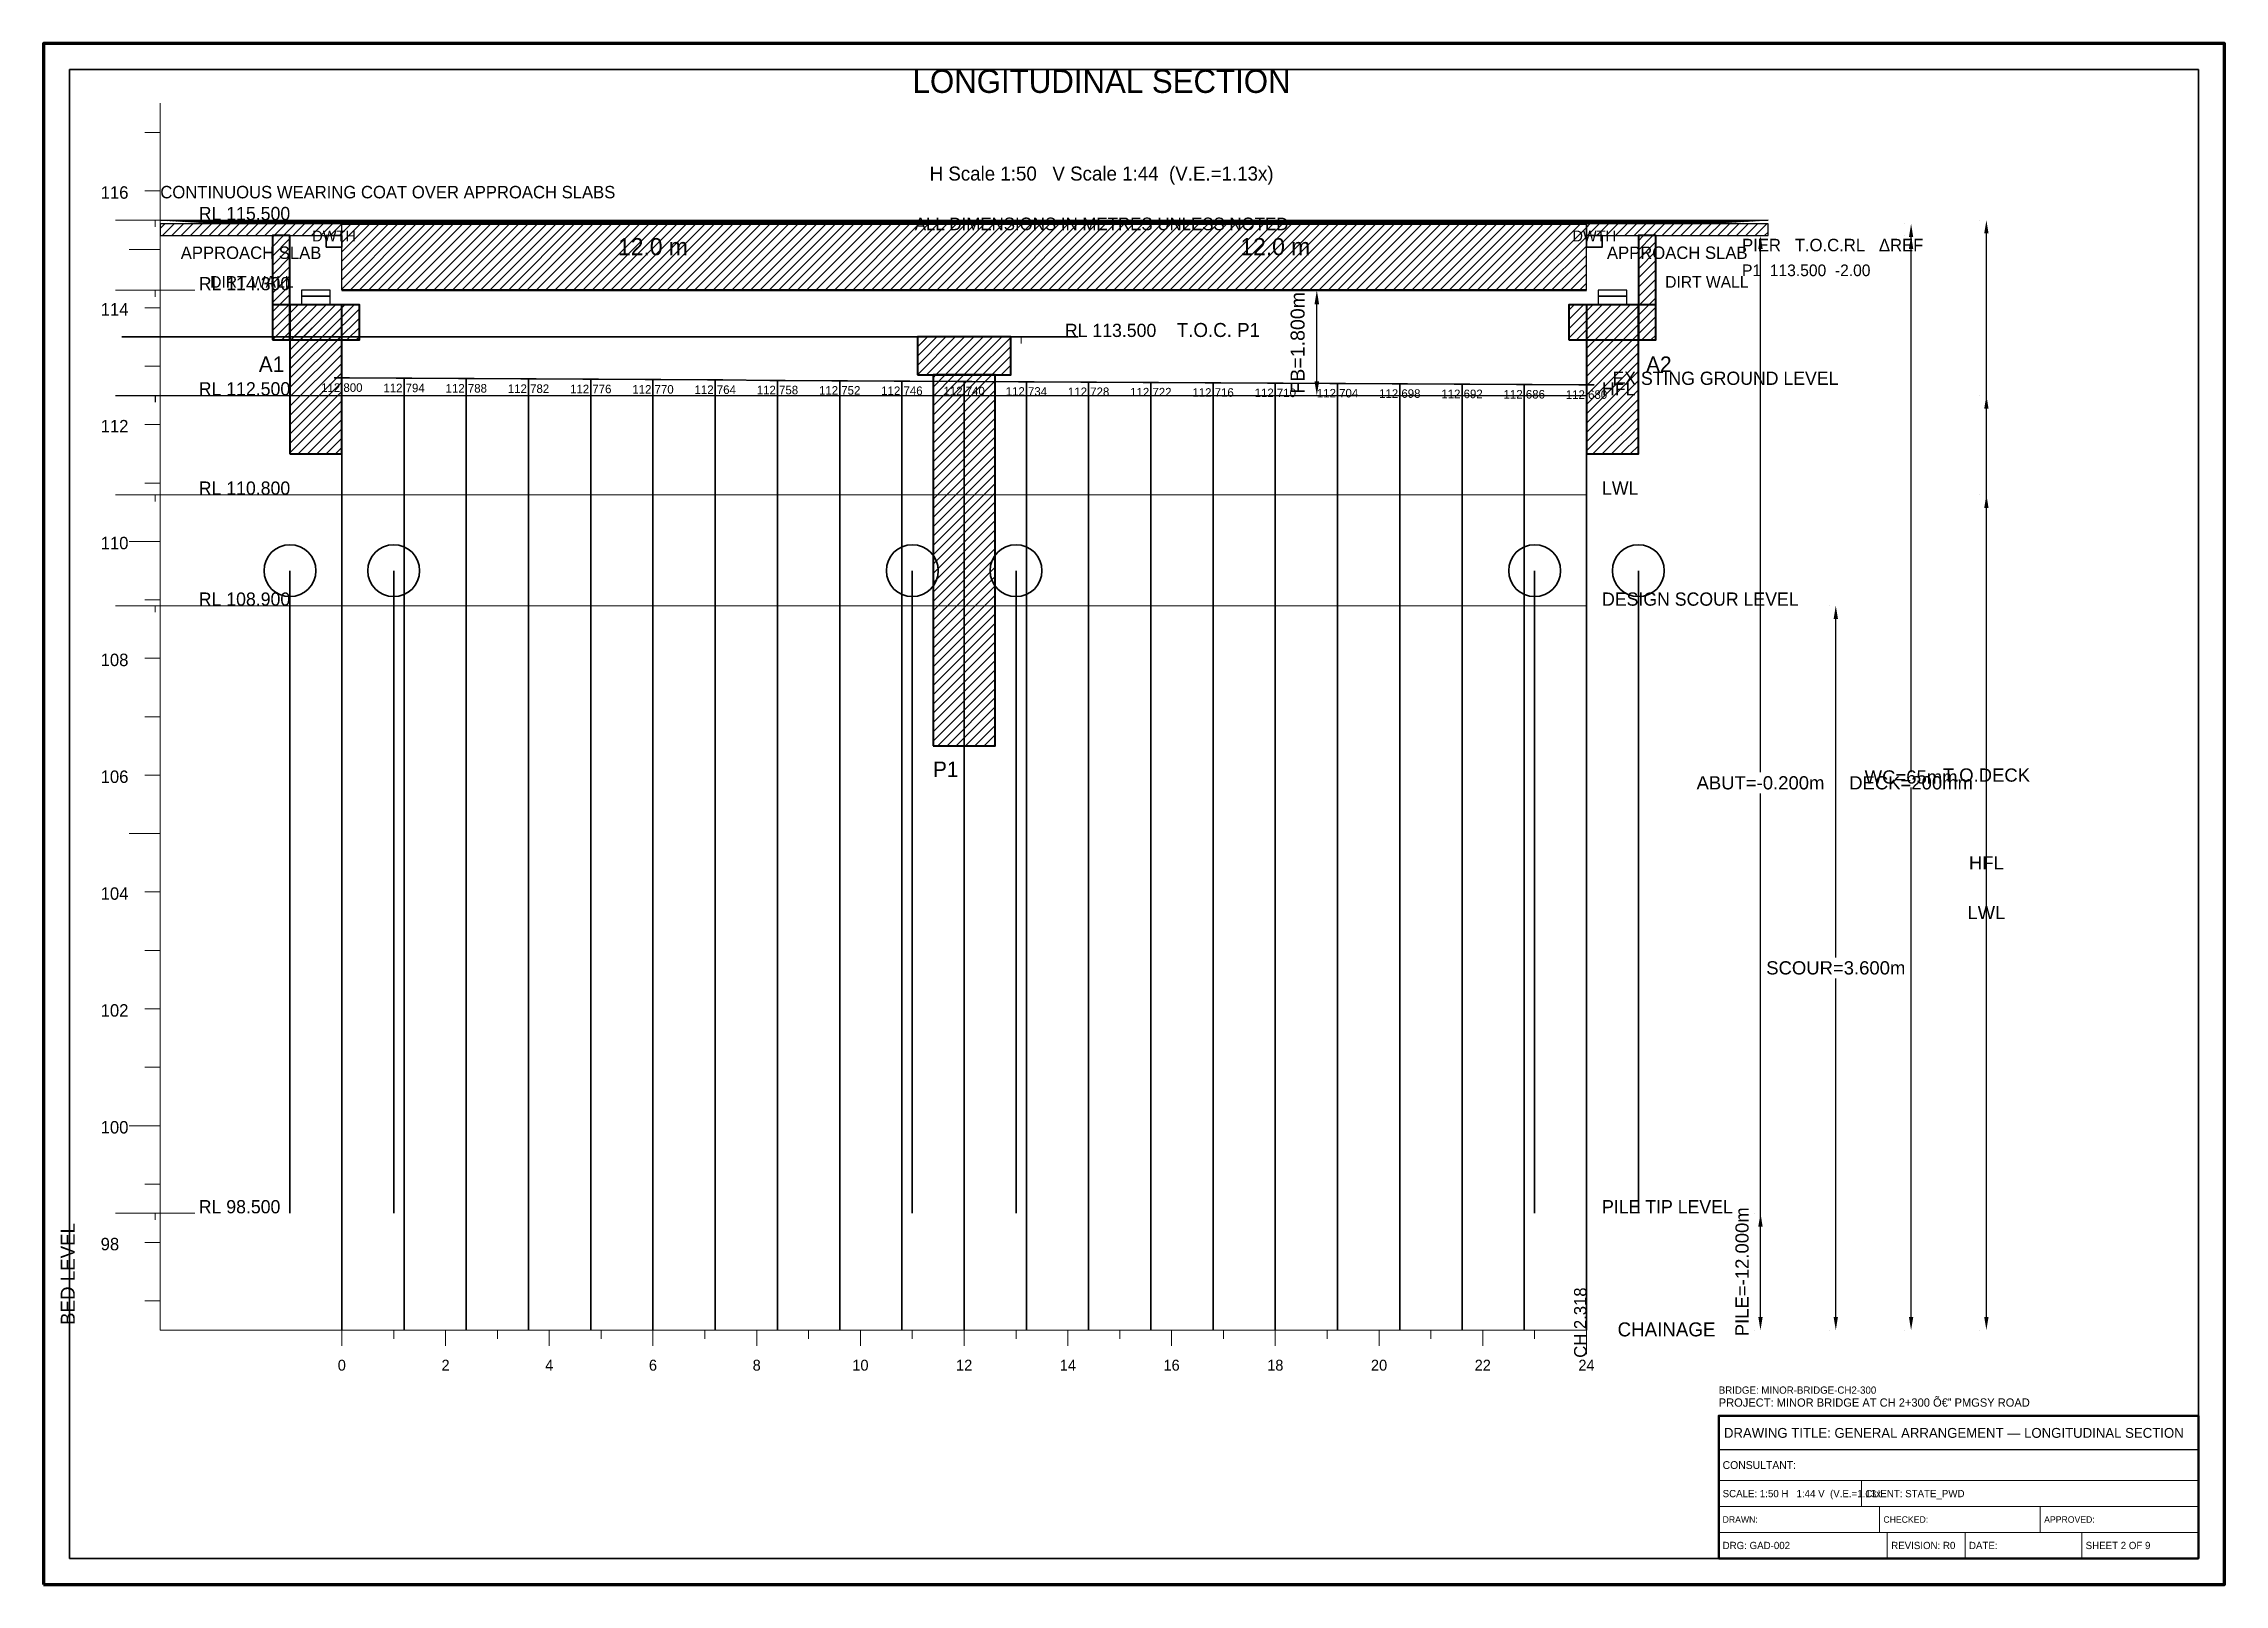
# Model space of a CAD drawing. Header units: metres. Extents: x 0 to 841, y 0 to 594.
import ezdxf
from ezdxf.enums import TextEntityAlignment as Align

# ---------------------------------------------------------------- set-up
doc = ezdxf.new("R2010")
doc.units = ezdxf.units.M
doc.linetypes.add('DASHED', pattern=[0.5, 0.375, -0.125])
doc.linetypes.add('DASHED2', pattern=[0.25, 0.1875, -0.0625])
for name, color, linetype, lineweight in [('ABUT-PROF', 4, 'Continuous', 50), ('BORDER-INNER', 7, 'Continuous', 35), ('BORDER-OUTER', 7, 'Continuous', 70), ('CIVIL-CHAINAGE', 7, 'Continuous', 18), ('CIVIL-GROUND', 3, 'Continuous', 35), ('CIVIL-HFL', 5, 'DASHED', 25), ('CIVIL-LWL', 4, 'DASHED', 18), ('CIVIL-ROAD', 7, 'Continuous', 25), ('CIVIL-SCOUR', 1, 'DASHED2', 18), ('DIM-CHAINAGE', 3, 'Continuous', 18), ('DIM-LEVEL', 3, 'Continuous', 18), ('DIM-LINEAR', 3, 'Continuous', 18), ('FOUND-PILE', 4, 'Continuous', 35), ('STRUC-HATCHING', 8, 'Continuous', 18), ('STRUC-SECTION', 2, 'Continuous', 35), ('SUB-ABUT', 3, 'Continuous', 35), ('SUB-BEARING', 5, 'Continuous', 25), ('SUB-DIRT-WALL', 3, 'Continuous', 35), ('SUB-PIER', 2, 'Continuous', 35), ('SUPER-DECK', 2, 'Continuous', 50), ('SUPER-WEARING', 8, 'Continuous', 25), ('TEXT-GENERAL', 7, 'Continuous', 18), ('TEXT-HEADER', 7, 'Continuous', 25), ('TEXT-LEVEL', 5, 'Continuous', 18), ('TEXT-SPEC', 7, 'Continuous', 13), ('TEXT-TITLE', 7, 'Continuous', 25), ('TITLEBLK-BOX', 7, 'Continuous', 50), ('TITLEBLK-TEXT', 7, 'Continuous', 18)]:
    doc.layers.add(name, color=color, linetype=linetype, lineweight=lineweight)
doc.styles.add('BRIDGE_STD', font='Arial.ttf')
doc.dimstyles.new('pmb100', dxfattribs={"dimtxt": 2.5, "dimasz": 0.9375, "dimexe": 2.5, "dimexo": 2.5, "dimtad": 0, "dimtih": 1, "dimdec": 0, "dimtxsty": 'BRIDGE_STD', "dimcen": 2.5, "dimazin": 3, "dimtfac": 1, "dimtmove": 0, "dimatfit": 3})

msp = doc.modelspace()

# ---------------------------------------------------------------- hatches: boundary and pattern name
at = {"layer": 'STRUC-HATCHING'}
h = msp.add_hatch(dxfattribs=at)
h.set_pattern_fill('ANSI31', scale=0.8)
h.paths.add_polyline_path([(45, 519.98), (115, 519.98), (115, 524.49), (45, 524.49)])
h = msp.add_hatch(dxfattribs=at)
h.set_pattern_fill('ANSI31', scale=0.8)
h.paths.add_polyline_path([(115, 498.92), (595, 498.92), (595, 524.49), (115, 524.49)])
h = msp.add_hatch(dxfattribs=at)
h.set_pattern_fill('ANSI31', scale=0.8)
h.paths.add_polyline_path([(595, 519.98), (665, 519.98), (665, 524.49), (595, 524.49)])
h = msp.add_hatch(dxfattribs=at)
h.set_pattern_fill('ANSI31', scale=0.8)
h.paths.add_polyline_path([(88.24, 479.78), (95, 479.78), (95, 519.98), (88.24, 519.98)])
h = msp.add_hatch(dxfattribs=at)
h.set_pattern_fill('ANSI31', scale=0.8)
h.paths.add_polyline_path([(615, 479.78), (621.76, 479.78), (621.76, 519.98), (615, 519.98)])
h = msp.add_hatch(dxfattribs=at)
h.set_pattern_fill('ANSI31', scale=0.8)
h.paths.add_polyline_path([(88.24, 479.78), (121.76, 479.78), (121.76, 493.29), (88.24, 493.29)])
h = msp.add_hatch(dxfattribs=at)
h.set_pattern_fill('ANSI31', scale=0.8)
h.paths.add_polyline_path([(95, 435.86), (115, 435.86), (115, 493.29), (95, 493.29)])
h = msp.add_hatch(dxfattribs=at)
h.set_pattern_fill('ANSI31', scale=0.8)
h.paths.add_polyline_path([(588.24, 479.78), (621.76, 479.78), (621.76, 493.29), (588.24, 493.29)])
h = msp.add_hatch(dxfattribs=at)
h.set_pattern_fill('ANSI31', scale=0.8)
h.paths.add_polyline_path([(595, 435.86), (615, 435.86), (615, 493.29), (595, 493.29)])
h = msp.add_hatch(dxfattribs=at)
h.set_pattern_fill('ANSI31', scale=0.8)
h.paths.add_polyline_path([(337, 466.26), (373, 466.26), (373, 480.9), (337, 480.9)])
h = msp.add_hatch(dxfattribs=at)
h.set_pattern_fill('ANSI31', scale=0.8)
h.paths.add_polyline_path([(343, 323.24), (367, 323.24), (367, 466.26), (343, 466.26)])
at = {"layer": 'SUPER-WEARING'}
h = msp.add_hatch(dxfattribs=at)
h.set_pattern_fill('SOLID')
h.paths.add_polyline_path([(45, 525.95), (665, 525.95), (639, 524.49), (71, 524.49)])

# ---------------------------------------------------------------- linework, layer by layer
at = {"layer": 'ABUT-PROF', "lineweight": 35}
for points in [[(109, 515.48), (115, 515.48), (115, 519.98), (109, 519.98), (109, 515.48)], [(595, 515.48), (601, 515.48), (601, 519.98), (595, 519.98), (595, 515.48)]]:
    msp.add_lwpolyline(points, dxfattribs=at)
at = {"layer": 'BORDER-INNER'}
msp.add_lwpolyline([(10, 10), (831, 10), (831, 584), (10, 584), (10, 10)], dxfattribs=at)
at = {"layer": 'BORDER-OUTER'}
msp.add_lwpolyline([(0, 0), (841, 0), (841, 594), (0, 594), (0, 0)], dxfattribs=at)
at = {"layer": 'CIVIL-CHAINAGE'}
for p, q in [((45, 98), (595, 98)), ((115, 98), (115, 92)), ((135, 98), (135, 94.7)), ((155, 98), (155, 92)), ((175, 98), (175, 94.7)), ((195, 98), (195, 92)), ((215, 98), (215, 94.7)), ((235, 98), (235, 92)), ((255, 98), (255, 94.7)), ((275, 98), (275, 92)), ((295, 98), (295, 94.7)), ((315, 98), (315, 92)), ((335, 98), (335, 94.7)), ((355, 98), (355, 92)), ((375, 98), (375, 94.7)), ((395, 98), (395, 92)), ((415, 98), (415, 94.7)), ((435, 98), (435, 92)), ((455, 98), (455, 94.7)), ((475, 98), (475, 92)), ((495, 98), (495, 94.7)), ((515, 98), (515, 92)), ((535, 98), (535, 94.7)), ((555, 98), (555, 92)), ((575, 98), (575, 94.7)), ((595, 98), (595, 92)), ((595, 96), (595, 88.8))]:
    msp.add_line(p, q, dxfattribs=at)
at = {"layer": 'CIVIL-GROUND', "color": 3}
for p, q in [((112, 465.14), (118, 465.14)), ((136, 465), (142, 465)), ((160, 464.87), (166, 464.87)), ((184, 464.73), (190, 464.73)), ((208, 464.6), (214, 464.6)), ((232, 464.46), (238, 464.46)), ((256, 464.33), (262, 464.33)), ((280, 464.19), (286, 464.19)), ((304, 464.06), (310, 464.06)), ((328, 463.92), (334, 463.92)), ((352, 463.79), (358, 463.79)), ((376, 463.65), (382, 463.65)), ((400, 463.52), (406, 463.52)), ((424, 463.38), (430, 463.38)), ((448, 463.25), (454, 463.25)), ((472, 463.11), (478, 463.11)), ((496, 462.98), (502, 462.98)), ((520, 462.84), (526, 462.84)), ((544, 462.71), (550, 462.71)), ((568, 462.57), (574, 462.57)), ((592, 462.44), (598, 462.44))]:
    msp.add_line(p, q, dxfattribs=at)
at = {"layer": 'CIVIL-GROUND', "color": 8, "linetype": 'DASHED2'}
for p, q in [((115, 465.14), (115, 98)), ((139, 465), (139, 98)), ((163, 464.87), (163, 98)), ((187, 464.73), (187, 98)), ((211, 464.6), (211, 98)), ((235, 464.46), (235, 98)), ((259, 464.33), (259, 98)), ((283, 464.19), (283, 98)), ((307, 464.06), (307, 98)), ((331, 463.92), (331, 98)), ((355, 463.79), (355, 98)), ((379, 463.65), (379, 98)), ((403, 463.52), (403, 98)), ((427, 463.38), (427, 98)), ((451, 463.25), (451, 98)), ((475, 463.11), (475, 98)), ((499, 462.98), (499, 98)), ((523, 462.84), (523, 98)), ((547, 462.71), (547, 98)), ((571, 462.57), (571, 98)), ((595, 462.44), (595, 98))]:
    msp.add_line(p, q, dxfattribs=at)
at = {"layer": 'CIVIL-GROUND', "color": 3}
msp.add_lwpolyline([(115, 465.14), (139, 465), (163, 464.87), (187, 464.73), (211, 464.6), (235, 464.46), (259, 464.33), (283, 464.19), (307, 464.06), (331, 463.92), (355, 463.79), (379, 463.65), (403, 463.52), (427, 463.38), (451, 463.25), (475, 463.11), (499, 462.98), (523, 462.84), (547, 462.71), (571, 462.57), (595, 462.44)], dxfattribs=at)
at = {"layer": 'CIVIL-HFL'}
for p, q in [((27.7, 458.38), (58.3, 458.38)), ((43, 458.38), (43, 455.83))]:
    msp.add_line(p, q, dxfattribs=at)
at = {"layer": 'CIVIL-HFL', "color": 5}
msp.add_line((45, 458.38), (595, 458.38), dxfattribs=at)
at = {"layer": 'CIVIL-LWL'}
for p, q in [((27.7, 420.09), (58.3, 420.09)), ((43, 420.09), (43, 417.54))]:
    msp.add_line(p, q, dxfattribs=at)
at = {"layer": 'CIVIL-LWL', "color": 4}
msp.add_line((45, 420.09), (595, 420.09), dxfattribs=at)
at = {"layer": 'CIVIL-ROAD', "lineweight": 25}
for points in [[(45, 519.98), (115, 519.98), (115, 524.49), (45, 524.49), (45, 519.98)], [(595, 519.98), (665, 519.98), (665, 524.49), (595, 524.49), (595, 519.98)]]:
    msp.add_lwpolyline(points, dxfattribs=at)
at = {"layer": 'CIVIL-SCOUR'}
for p, q in [((27.7, 377.3), (58.3, 377.3)), ((43, 377.3), (43, 374.75))]:
    msp.add_line(p, q, dxfattribs=at)
at = {"layer": 'CIVIL-SCOUR', "color": 1}
msp.add_line((45, 377.3), (595, 377.3), dxfattribs=at)
at = {"layer": 'DIM-LEVEL'}
for p, q in [((45, 98), (45, 571)), ((39, 559.74), (45, 559.74)), ((39, 537.21), (45, 537.21)), ((27.7, 525.95), (58.3, 525.95)), ((43, 525.95), (43, 523.4)), ((33, 514.69), (45, 514.69)), ((27.7, 498.92), (58.3, 498.92)), ((43, 498.92), (43, 496.37)), ((39, 492.17), (45, 492.17)), ((361.7, 480.9), (392.3, 480.9)), ((377, 480.9), (377, 478.35)), ((39, 469.64), (45, 469.64)), ((39, 447.12), (45, 447.12)), ((39, 424.6), (45, 424.6)), ((33, 402.07), (45, 402.07)), ((39, 379.55), (45, 379.55)), ((39, 357.02), (45, 357.02)), ((39, 334.5), (45, 334.5)), ((39, 311.98), (45, 311.98)), ((33, 289.45), (45, 289.45)), ((39, 266.93), (45, 266.93)), ((39, 244.4), (45, 244.4)), ((39, 221.88), (45, 221.88)), ((39, 199.36), (45, 199.36)), ((33, 176.83), (45, 176.83)), ((39, 154.31), (45, 154.31)), ((27.7, 143.05), (58.3, 143.05)), ((43, 143.05), (43, 140.5)), ((39, 131.79), (45, 131.79)), ((39, 109.26), (45, 109.26))]:
    msp.add_line(p, q, dxfattribs=at)
at = {"layer": 'FOUND-PILE', "lineweight": 35}
for p, q in [((95, 390.81), (95, 143.05)), ((135, 390.81), (135, 143.05)), ((335, 390.81), (335, 143.05)), ((375, 390.81), (375, 143.05)), ((575, 390.81), (575, 143.05)), ((615, 390.81), (615, 143.05))]:
    msp.add_line(p, q, dxfattribs=at)
at = {"layer": 'FOUND-PILE'}
for centre in [(95, 390.81), (135, 390.81), (335, 390.81), (375, 390.81), (575, 390.81), (615, 390.81)]:
    msp.add_circle(centre, 10, dxfattribs=at)
at = {"layer": 'STRUC-SECTION', "color": 8, "linetype": 'DASHED'}
msp.add_line((399, 480.9), (30, 480.9), dxfattribs=at)
at = {"layer": 'SUB-ABUT', "lineweight": 30}
for points in [[(99.5, 493.29), (110.5, 493.29), (110.5, 496.67), (99.5, 496.67), (99.5, 493.29)], [(599.5, 493.29), (610.5, 493.29), (610.5, 496.67), (599.5, 496.67), (599.5, 493.29)]]:
    msp.add_lwpolyline(points, dxfattribs=at)
at = {"layer": 'SUB-ABUT', "lineweight": 40}
for points in [[(88.24, 479.78), (121.76, 479.78), (121.76, 493.29), (88.24, 493.29), (88.24, 479.78)], [(95, 435.86), (115, 435.86), (115, 493.29), (95, 493.29), (95, 435.86)], [(588.24, 479.78), (621.76, 479.78), (621.76, 493.29), (588.24, 493.29), (588.24, 479.78)], [(595, 435.86), (615, 435.86), (615, 493.29), (595, 493.29), (595, 435.86)]]:
    msp.add_lwpolyline(points, dxfattribs=at)
at = {"layer": 'SUB-BEARING', "lineweight": 30}
for points in [[(99.5, 496.67), (110.5, 496.67), (110.5, 498.92), (99.5, 498.92), (99.5, 496.67)], [(599.5, 496.67), (610.5, 496.67), (610.5, 498.92), (599.5, 498.92), (599.5, 496.67)]]:
    msp.add_lwpolyline(points, dxfattribs=at)
at = {"layer": 'SUB-DIRT-WALL', "lineweight": 40}
for points in [[(88.24, 479.78), (95, 479.78), (95, 519.98), (88.24, 519.98), (88.24, 479.78)], [(615, 479.78), (621.76, 479.78), (621.76, 519.98), (615, 519.98), (615, 479.78)]]:
    msp.add_lwpolyline(points, dxfattribs=at)
at = {"layer": 'SUB-PIER', "lineweight": 40}
for points in [[(337, 466.26), (373, 466.26), (373, 480.9), (337, 480.9), (337, 466.26)], [(343, 323.24), (367, 323.24), (367, 466.26), (343, 466.26), (343, 323.24)]]:
    msp.add_lwpolyline(points, dxfattribs=at)
at = {"layer": 'SUPER-DECK'}
for p, q in [((115, 524.49), (595, 524.49)), ((115, 498.92), (595, 498.92))]:
    msp.add_line(p, q, dxfattribs=at)
at = {"layer": 'SUPER-DECK', "lineweight": 25}
for p, q in [((115, 498.92), (115, 524.49)), ((595, 498.92), (595, 524.49))]:
    msp.add_line(p, q, dxfattribs=at)
at = {"layer": 'SUPER-WEARING', "lineweight": 25}
msp.add_lwpolyline([(45, 525.95), (665, 525.95), (639, 524.49), (71, 524.49), (45, 525.95)], dxfattribs=at)
at = {"layer": 'TITLEBLK-BOX', "lineweight": 50}
msp.add_lwpolyline([(646, 10), (831, 10), (831, 65), (646, 65), (646, 10)], dxfattribs=at)
at = {"layer": 'TITLEBLK-BOX', "lineweight": 30}
msp.add_lwpolyline([(646, 52), (831, 52), (831, 65), (646, 65), (646, 52)], dxfattribs=at)
at = {"layer": 'TITLEBLK-BOX', "lineweight": 18}
for points in [[(646, 40), (831, 40), (831, 52), (646, 52), (646, 40)], [(646, 30), (701, 30), (701, 40), (646, 40), (646, 30)], [(701, 30), (831, 30), (831, 40), (701, 40), (701, 30)], [(646, 20), (708, 20), (708, 30), (646, 30), (646, 20)], [(708, 20), (770, 20), (770, 30), (708, 30), (708, 20)], [(770, 20), (831, 20), (831, 30), (770, 30), (770, 20)], [(646, 10), (711, 10), (711, 20), (646, 20), (646, 10)], [(711, 10), (741, 10), (741, 20), (711, 20), (711, 10)], [(741, 10), (786, 10), (786, 20), (741, 20), (741, 10)], [(786, 10), (831, 10), (831, 20), (786, 20), (786, 10)]]:
    msp.add_lwpolyline(points, dxfattribs=at)

# ---------------------------------------------------------------- texts
at = {"layer": 'CIVIL-GROUND', "color": 3}
msp.add_text('EXISTING GROUND LEVEL', height=5.1, dxfattribs=at).set_placement((605, 462.44))
at = {"layer": 'CIVIL-HFL', "color": 5}
msp.add_text('HFL', height=5.1, dxfattribs=at).set_placement((601, 458.38))
at = {"layer": 'CIVIL-LWL', "color": 4}
msp.add_text('LWL', height=5.1, dxfattribs=at).set_placement((601, 420.09))
at = {"layer": 'CIVIL-SCOUR', "color": 1}
msp.add_text('DESIGN SCOUR LEVEL', height=5.1, dxfattribs=at).set_placement((601, 377.3))
at = {"layer": 'DIM-CHAINAGE'}
msp.add_text('CH 2.318', height=4.8, rotation=90, dxfattribs=at).set_placement((595, 87.36))
at = {"layer": 'TEXT-GENERAL'}
for p in [(235, 512.44), (475, 512.44)]:
    msp.add_text('12.0 m', height=6.6, dxfattribs=at).set_placement(p, align=Align.CENTER)
for s, height, p in [('A1', 6, (83, 467.39)), ('A2', 6, (618, 467.39)), ('P1', 6, (343, 311.24)), ('PILE TIP LEVEL', 5.1, (601, 143.05))]:
    msp.add_text(s, height=height, dxfattribs=at).set_placement(p)
at = {"layer": 'TEXT-HEADER'}
msp.add_text('LONGITUDINAL SECTION', height=9, dxfattribs=at).set_placement((408, 575), align=Align.CENTER)
for s, height, p in [('PIER   T.O.C.RL   ΔREF', 4.8, (655, 513.95)), ('T.O.C. P1', 5.4, (437, 480.9))]:
    msp.add_text(s, height=height, dxfattribs=at).set_placement(p)
at = {"layer": 'TEXT-LEVEL'}
for s, height, p in [('116', 4.8, (22, 534.21)), ('RL 115.500', 5.1, (59.83, 525.95)), ('RL 114.300', 5.1, (59.83, 498.92)), ('114', 4.8, (22, 489.17)), ('RL 113.500', 5.1, (393.83, 480.9)), ('RL 112.500', 5.1, (59.83, 458.38)), ('112', 4.8, (22, 444.12)), ('RL 110.800', 5.1, (59.83, 420.09)), ('110', 4.8, (22, 399.07)), ('RL 108.900', 5.1, (59.83, 377.3)), ('108', 4.8, (22, 354.02)), ('106', 4.8, (22, 308.98)), ('104', 4.8, (22, 263.93)), ('102', 4.8, (22, 218.88)), ('100', 4.8, (22, 173.83)), ('RL 98.500', 5.1, (59.83, 143.05)), ('98', 4.8, (22, 128.79)), ('CHAINAGE', 5.4, (607, 95.6))]:
    msp.add_text(s, height=height, dxfattribs=at).set_placement(p)
at = {"layer": 'TEXT-LEVEL', "color": 8}
for s, p in [('112.800', (115, 459.74)), ('112.794', (139, 459.6)), ('112.788', (163, 459.47)), ('112.782', (187, 459.33)), ('112.776', (211, 459.2)), ('112.770', (235, 459.06)), ('112.764', (259, 458.93)), ('112.758', (283, 458.79)), ('112.752', (307, 458.66)), ('112.746', (331, 458.52)), ('112.740', (355, 458.39)), ('112.734', (379, 458.25)), ('112.728', (403, 458.12)), ('112.722', (427, 457.98)), ('112.716', (451, 457.85)), ('112.710', (475, 457.71)), ('112.704', (499, 457.58)), ('112.698', (523, 457.44)), ('112.692', (547, 457.31)), ('112.686', (571, 457.17)), ('112.680', (595, 457.04))]:
    msp.add_text(s, height=3.3, dxfattribs=at).set_placement(p, align=Align.CENTER)
at = {"layer": 'TEXT-LEVEL'}
msp.add_text('BED LEVEL', height=5.4, rotation=90, dxfattribs=at).set_placement((12, 100))
for s, p in [('0', (115, 82.4)), ('2', (155, 82.4)), ('4', (195, 82.4)), ('6', (235, 82.4)), ('8', (275, 82.4)), ('10', (315, 82.4)), ('12', (355, 82.4)), ('14', (395, 82.4)), ('16', (435, 82.4)), ('18', (475, 82.4)), ('20', (515, 82.4)), ('22', (555, 82.4)), ('24', (595, 82.4))]:
    msp.add_text(s, height=4.2, dxfattribs=at).set_placement(p, align=Align.CENTER)
at = {"layer": 'TEXT-SPEC'}
for s, height, p in [('H Scale 1:50   V Scale 1:44  (V.E.=1.13x)', 5.4, (408, 541.21)), ('APPROACH SLAB', 4.8, (80, 510.98)), ('APPROACH SLAB', 4.8, (630, 510.98))]:
    msp.add_text(s, height=height, dxfattribs=at).set_placement(p, align=Align.CENTER)
at = {"layer": 'TEXT-SPEC', "color": 8}
for s, height, p in [('CONTINUOUS WEARING COAT OVER APPROACH SLABS', 4.8, (45, 534.35)), ('P1  113.500  -2.00', 4.5, (655, 504.35))]:
    msp.add_text(s, height=height, dxfattribs=at).set_placement(p)
at = {"layer": 'TEXT-SPEC', "color": 4}
for p in [(112, 517.73), (598, 517.73)]:
    msp.add_text('DWTH', height=4.2, dxfattribs=at).set_placement(p, align=Align.CENTER)
at = {"layer": 'TEXT-SPEC', "color": 8}
msp.add_text('ALL DIMENSIONS IN METRES UNLESS NOTED', height=4.86, dxfattribs=at).set_placement((408, 522.07), align=Align.CENTER)
at = {"layer": 'TEXT-SPEC'}
for p in [(64.24, 499.88), (625.36, 499.88)]:
    msp.add_text('DIRT WALL', height=4.5, dxfattribs=at).set_placement(p)
at = {"layer": 'TEXT-TITLE'}
for s, height, p in [('PROJECT: MINOR BRIDGE AT CH 2+300 â€” PMGSY ROAD', 3.2, (646, 68.5)), ('DRAWING TITLE: GENERAL ARRANGEMENT — LONGITUDINAL SECTION', 3.8, (648, 56.5))]:
    msp.add_text(s, height=height, dxfattribs=at).set_placement(p)
at = {"layer": 'TITLEBLK-TEXT'}
for s, height, p in [('BRIDGE: MINOR-BRIDGE-CH2-300', 2.8, (646, 73.5)), ('CONSULTANT: ', 3, (647.5, 44.5)), ('SCALE: 1:50 H   1:44 V  (V.E.=1.13x', 2.8, (647.5, 33.6)), ('CLIENT: STATE_PWD', 2.8, (702.5, 33.6)), ('DRAWN: ', 2.5, (647.5, 23.75)), ('CHECKED: ', 2.5, (709.5, 23.75)), ('APPROVED: ', 2.5, (771.5, 23.75)), ('DRG: GAD-002', 2.8, (647.5, 13.6)), ('REVISION: R0', 2.8, (712.5, 13.6)), ('DATE: ', 2.8, (742.5, 13.6)), ('SHEET 2 OF 9', 2.8, (787.5, 13.6))]:
    msp.add_text(s, height=height, dxfattribs=at).set_placement(p)

# ---------------------------------------------------------------- dimensions: what is measured, and where the dimension line sits
at = {"layer": 'DIM-LINEAR'}
for base, p1, p2, text, override in [((720.18, 98), (720.18, 98), (720.18, 524.49), 'WC=65mm', {"dimtxt": 5.1, "dimasz": 5.1, "dimgap": 2.04, "dimclrt": 3}), ((749.22, 98), (749.22, 98), (749.22, 525.95), 'T.O.DECK', {"dimtxt": 5.1, "dimasz": 5.1, "dimgap": 2.04, "dimclrt": 3}), ((662.1, 98), (662.1, 98), (662.1, 519.98), 'ABUT=-0.200m', {"dimtxt": 5.1, "dimasz": 5.1, "dimgap": 2.04, "dimclrt": 3}), ((720.18, 98), (720.18, 98), (720.18, 519.98), 'DECK=200mm', {"dimtxt": 5.1, "dimasz": 5.1, "dimgap": 2.04, "dimclrt": 3}), ((491, 458.38), (451, 458.38), (451, 498.92), 'FB=1.800m', {"dimtxt": 5.4, "dimasz": 5.4, "dimgap": 2.16, "dimclrt": 3}), ((749.22, 98), (749.22, 98), (749.22, 458.38), 'HFL', {"dimtxt": 5.1, "dimasz": 5.1, "dimgap": 2.04, "dimclrt": 3}), ((749.22, 98), (749.22, 98), (749.22, 420.09), 'LWL', {"dimtxt": 5.1, "dimasz": 5.1, "dimgap": 2.04, "dimclrt": 3}), ((691.14, 98), (691.14, 98), (691.14, 377.3), 'SCOUR=3.600m', {"dimtxt": 5.1, "dimasz": 5.1, "dimgap": 2.04, "dimclrt": 3}), ((662.1, 98), (662.1, 98), (662.1, 143.05), 'PILE=-12.000m', {"dimtxt": 5.1, "dimasz": 5.1, "dimgap": 2.04, "dimclrt": 3})]:
    msp.add_linear_dim(base=base, p1=p1, p2=p2, angle=90, text=text, dimstyle='pmb100', override=override, dxfattribs=at).render()

doc.saveas('drawing.dxf')
